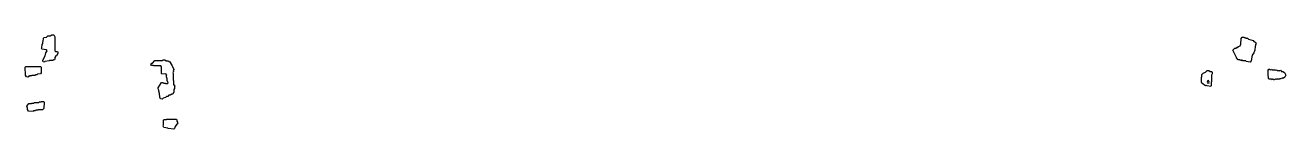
# Model space of a CAD drawing. Header units: millimetres. Extents: x 0 to 6234, y 0 to 466.
import ezdxf

# ---------------------------------------------------------------- set-up
doc = ezdxf.new("R2010")
doc.units = ezdxf.units.MM
doc.layers.add('C', color=7, linetype='Continuous')

msp = doc.modelspace()

# ---------------------------------------------------------------- linework, layer by layer
at = {"layer": 'C'}
for points in [[(88.4, 332.7), (86.7, 338.3), (88.3, 343.8), (98.3, 362.9), (101.7, 376.6), (108.3, 387.5), (105.9, 391.6), (82.5, 394.3), (80, 398.5), (81.7, 401.3), (83.3, 417.7), (86.7, 423.2), (86.7, 431.4), (88.3, 434.1), (90, 447.8), (92.5, 452), (105.9, 454.7), (112.6, 460.2), (122.6, 460.2), (130.9, 465.7), (141, 465.7), (146.9, 456), (146.9, 387.6), (149.3, 383.5), (159.3, 383.5), (161.9, 379.4), (161.9, 373.8), (154.3, 361.4), (151, 361.4), (146.9, 354.7), (146.9, 346.4), (144.3, 342.3), (139.3, 342.3), (137.7, 339.5), (119.3, 339.5), (117.7, 336.8), (97.7, 334.1), (96, 331.3), (88.4, 332.7)], [(6037.5, 334.1), (6035.9, 336.8), (6019.2, 336.8), (6015.9, 342.2), (6014.3, 339.5), (6010.9, 342.2), (6007.6, 339.5), (6005.9, 342.3), (5997.6, 342.3), (5990, 351.9), (5990, 354.7), (5971.6, 390.3), (5980.9, 400), (5985.9, 400), (5992.6, 405.5), (5995.9, 402.8), (5999.2, 408.2), (6007.5, 410.9), (6011.7, 420.4), (6013.3, 447.8), (6017.5, 454.7), (6026, 454.7), (6027.7, 452), (6034.3, 452), (6036, 449.3), (6044.3, 449.3), (6049.3, 443.8), (6072.7, 438.3), (6076, 432.8), (6082.7, 430.1), (6086.9, 423.1), (6083.5, 417.6), (6083.5, 412.2), (6081.9, 409.4), (6080.2, 390.3), (6075.2, 376.5), (6066.9, 365.6), (6061.9, 338.2), (6057.7, 331.3), (6037.5, 334.1)], [(668.4, 149.2), (665, 157.5), (663.3, 176.7), (660, 187.6), (660, 193.1), (656.7, 198.6), (656.7, 204.1), (674.2, 230.2), (681, 230.2), (685.9, 224.8), (687.5, 227.5), (692.7, 227.5), (694.3, 224.7), (704.2, 224.7), (706.7, 228.7), (701.7, 239.7), (701.7, 247.9), (698.3, 258.8), (698.3, 264.4), (700, 267.1), (695.9, 273.8), (675.9, 271.1), (673.3, 275.3), (673.3, 308.1), (670.9, 312.1), (635.9, 312.1), (634.2, 314.9), (624.2, 314.9), (621.7, 319.1), (625.9, 326), (629.2, 326), (640.9, 339.7), (679.2, 339.7), (680.9, 342.5), (691, 342.5), (697.6, 337), (709.3, 337), (711, 334.3), (714.3, 334.3), (725.2, 316.4), (735.2, 294.4), (731.9, 289), (733.5, 286.2), (730.2, 278), (731.9, 275.3), (731.9, 242.5), (733.5, 239.7), (733.5, 220.6), (740.2, 212.3), (738.5, 209.5), (738.5, 201.3), (735.2, 195.8), (735.2, 184.9), (729.3, 172.5), (724.3, 172.5), (717.6, 167), (711, 167), (706, 161.6), (699.3, 161.6), (694.3, 156.1), (682.7, 153.3), (677.6, 147.9), (668.4, 149.2)], [(6.7, 258.8), (1.7, 267), (0, 305.4), (2.5, 309.6), (76, 309.6), (78.5, 305.4), (78.5, 278), (76, 273.8), (61, 271.1), (59.3, 268.3), (51, 268.3), (49.3, 265.6), (32.7, 265.6), (31, 262.9), (24.2, 262.9), (22.6, 265.5), (19.3, 260), (17.6, 262.8), (12.6, 257.4), (6.7, 258.8)], [(5842.6, 216.3), (5835.9, 213.6), (5819.2, 227.3), (5816.7, 231.4), (5816.7, 256.1), (5818.3, 258.9), (5818.3, 269.8), (5824.2, 276.7), (5835.9, 282.2), (5844.2, 290.4), (5852.6, 290.4), (5859.3, 285), (5867.7, 285), (5870.2, 280.8), (5870.2, 272.5), (5866.9, 267), (5866.9, 234.2), (5865.2, 231.4), (5865.2, 215), (5862.7, 210.8), (5844.2, 213.6), (5842.6, 216.3)], [(6150.9, 246.4), (6148.3, 250.6), (6148.3, 258.8), (6146.7, 261.6), (6146.7, 291.7), (6149.2, 295.9), (6154.3, 295.9), (6156, 293.2), (6162.6, 295.9), (6164.3, 293.2), (6181, 293.2), (6182.6, 290.5), (6189.3, 293.2), (6191, 290.4), (6199.3, 290.4), (6201, 287.7), (6207.6, 290.5), (6212.6, 285), (6219.3, 285), (6227.7, 279.5), (6233.5, 267.1), (6229.3, 257.4), (6222.6, 251.9), (6216, 251.9), (6214.3, 249.1), (6212.6, 251.8), (6211, 249.2), (6204.3, 249.2), (6202.7, 246.4), (6191, 246.4), (6189.3, 243.6), (6187.5, 246.4), (6182.7, 246.4), (6180.9, 243.6), (6179.2, 246.4), (6176, 243.7), (6172.5, 243.7), (6170.9, 246.4), (6167.7, 246.4), (6166, 243.6), (6162.6, 246.4), (6150.9, 246.4)], [(5850.9, 230.3), (5852.6, 227.6), (5855, 231.5), (5850.9, 240.9), (5846.9, 236.9), (5845.2, 231.5), (5847.6, 224.9), (5850.9, 230.3)], [(16.7, 89), (11.7, 97.3), (11.7, 102.8), (8.3, 113.8), (17.6, 126.2), (30.9, 126.2), (32.5, 128.9), (42.5, 128.9), (44.2, 131.6), (67.5, 131.6), (69.2, 134.4), (79.2, 134.4), (80.9, 137.1), (91, 137.1), (93.5, 132.9), (91.9, 102.7), (86, 95.8), (64.3, 95.8), (62.7, 93.1), (52.7, 93.1), (51, 90.4), (41, 90.4), (39.3, 87.6), (16.7, 89)], [(707.5, 2.7), (705.9, 5.5), (685.9, 8.2), (681.7, 15.1), (683.3, 20.7), (683.3, 42.6), (685.9, 46.8), (699.2, 46.8), (700.9, 49.5), (747.7, 49.5), (750.2, 45.3), (750.2, 39.8), (755.2, 31.6), (741.9, 12.4), (737.7, 2.8), (734.3, 0), (707.5, 2.7)]]:
    msp.add_lwpolyline(points, close=True, dxfattribs=at)

doc.saveas('drawing.dxf')
